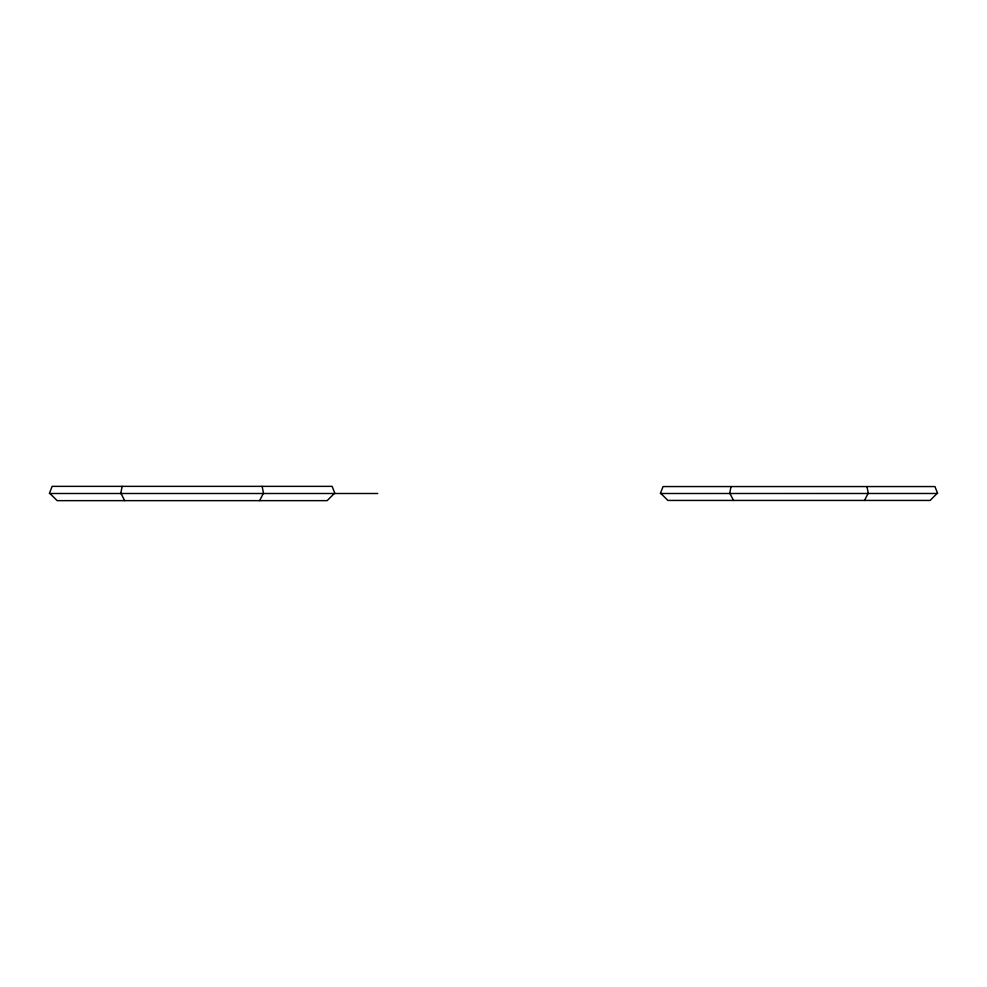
<?xml version="1.0" encoding="UTF-8"?>
<svg xmlns="http://www.w3.org/2000/svg" width="987" height="987" viewBox="0 0 987 987"><rect width="100%" height="100%" fill="white"/><g stroke="black" fill="none" stroke-linecap="round" stroke-linejoin="round"><path stroke-width="1.48" d="M120.747 493.5L122.141 486.357M729.677 493.5L731.022 486.566M259.643 500.643L263.245 493.475M864.55 500.434L868.042 493.475M334.346 493.475L327.153 500.643L57.135 500.643L49.93 493.475M377.762 493.5L49.35 493.5L52.138 486.357L332.138 486.357L334.926 493.5M660.908 493.475L667.903 500.434L930.099 500.434L937.082 493.475L660.352 493.5L663.054 486.566L934.948 486.566L937.65 493.5M729.961 493.475L733.452 500.434M121.031 493.475L124.633 500.643M866.968 486.566L868.326 493.5M262.147 486.357L263.541 493.5"/></g></svg>
